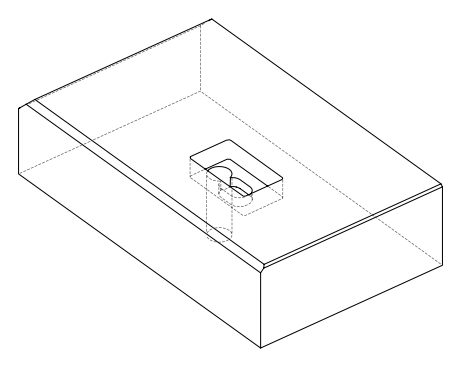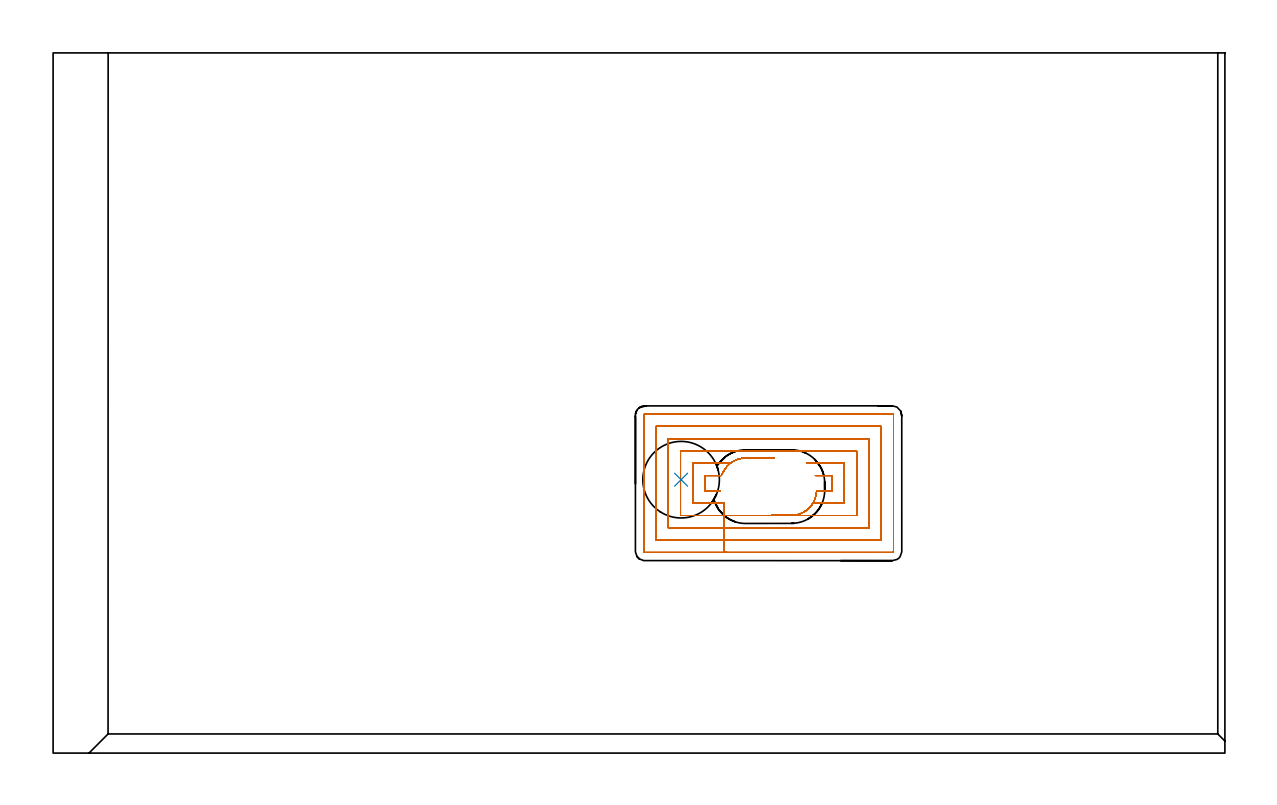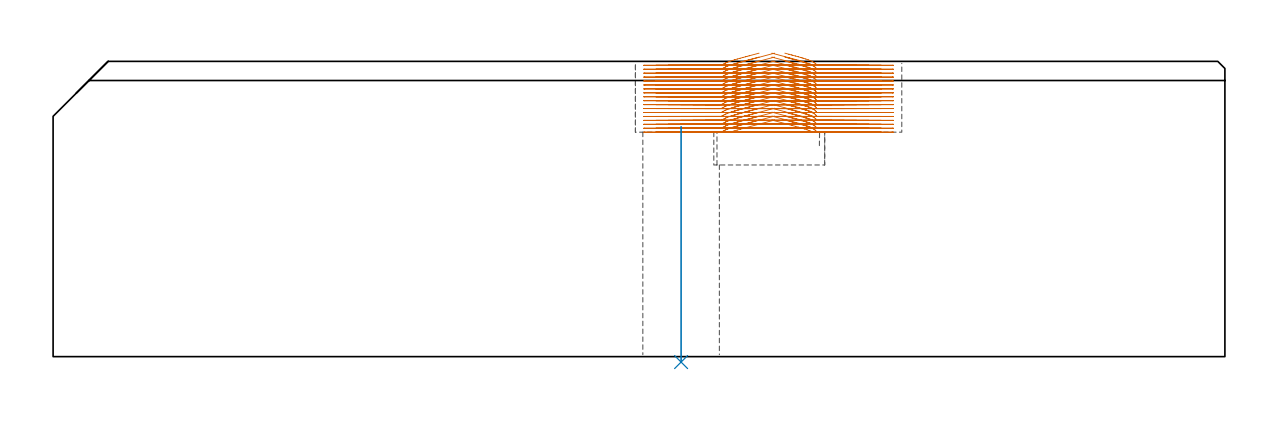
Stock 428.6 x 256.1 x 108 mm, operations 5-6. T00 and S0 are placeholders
(PLAN: 6 operations, 3 tool changes, 73.7 min)
(1 AREA_MILL | FG_CHAMFER_SURFACE | UGT0205_001 | 10.07 min | 10288 mm3)
(2 AREA_MILL_1 | FG_CHAMFER_SURFACE_1 | UGT0205_001 | 2.16 min | 842 mm3)
(3 AREA_MILL_2 | FG_CHAMFER_SURFACE_2 | UGT0205_001 | 16.52 min | 51516 mm3)
(4 MILL_OPEN_POCKET | POCKET_OPEN | UGT0201_106 | Follow Part, ap 6, ae 75% | 1.57 min | 37181 mm3)
(5 MILL_RECTANGULAR_POCKET | POCKET_RECTANGULAR_STRAIGHT | NXT0201_008 | Follow Part, ap 1.5, ae 75% | 42.98 min | 117125 mm3)
(6 INDEXABLE_INSERT_DRILL_THROUGH_HOLE_FROM_SOLID | STEP1HOLE | NXT0302_027 | 0.35 min | 50233 mm3)
(TOOL UGT0205_001 | Chamfer Mill 20 x 3 x 45 deg. | D20 FL50 Z2)
(TOOL UGT0201_106 | End Mill 24 mm | D24 FL25 Z2)
(TOOL NXT0201_008 | ENDMILL 6mm [2P460-0600-NA 1630] | D6 FL26 Z6)
(TOOL NXT0302_027 | Index. Insert Drill 28mm [880-D2800L32-05] | D28 PA176 FL140 Z2)
(OP 5 MILL_RECTANGULAR_POCKET)
G17 G21 G94 G90
T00 M6
G54
G17 G0 G90 X267.644 Y87. S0 M3
G43 Z118. H1
Z111.
G94 G1 X269.19 Z110.586 F250.
X269.221 Z110.577
X270.032 Y86.984 Z110.36
X270.458 Y86.982 Z110.246
X271.507 Y87.086 Z109.963
X272.538 Y87.312 Z109.681
X273.535 Y87.655 Z109.398
X273.921 Y87.835 Z109.284
X274.309 Y88.016 Z109.169
X275.303 Y88.621 Z108.857
X276.213 Y89.346 Z108.546
X277.023 Y90.18 Z108.234
X277.722 Y91.11 Z107.922
X278.297 Y92.121 Z107.611
X278.74 Y93.197 Z107.299
X279.043 Y94.32 Z106.987
X279.202 Y95.472 Z106.676
X279.213 Y95.9 Z106.561
X284.9 F500.
Y101.5
X278.797
G0 X262.9 Y87. Z111.
G1 X269.19 Z109.314 F250.
X269.221 Z109.306
X270.032 Y86.984 Z109.089
X270.458 Y86.982 Z108.975
X271.507 Y87.086 Z108.692
X272.538 Y87.312 Z108.409
X273.535 Y87.655 Z108.127
X273.921 Y87.835 Z108.013
X274.309 Y88.016 Z107.898
X275.284 Y88.607 Z107.592
X276.179 Y89.315 Z107.287
X276.978 Y90.128 Z106.981
X277.671 Y91.034 Z106.676
X277.893 Y91.4 Z106.561
X289.4 F500.
Y106.
X275.669
G0 X258.215 Y107.9 Z111.
G1 X254.597 Z110.03 F250.
X253.736 Y107.908 Z109.8
X253.307 Y107.926 Z109.684
X252.272 Y107.864 Z109.407
X251.251 Y107.686 Z109.129
X250.257 Y107.395 Z108.852
X249.301 Y106.995 Z108.574
X248.396 Y106.49 Z108.296
X247.553 Y105.887 Z108.019
X247.231 Y105.603 Z107.903
X246.587 Y104.967 Z107.661
X246.052 Y104.327 Z107.437
X245.906 Y104.132 Z107.372
X245.632 Y103.728 Z107.241
X245.208 Y103.003 Z107.016
X244.767 Y102.215 Z106.774
X244.577 Y101.865 Z106.668
X244.419 Y101.5 Z106.561
X238.5 F500.
Y95.9
X243.902
G0 X263.851 Y107.9 Z111.
G1 X254.597 Z108.52 F250.
X253.736 Y107.908 Z108.29
X253.307 Y107.926 Z108.175
X252.191 Y107.854 Z107.875
X251.092 Y107.647 Z107.575
X250.025 Y107.309 Z107.276
X249.008 Y106.846 Z106.976
X248.054 Y106.262 Z106.676
X247.713 Y106. Z106.561
X234. F500.
Y91.4
X245.498
Y86.9
X293.9
Y110.5
X229.5
Y86.9
X245.498
Y82.4
X298.4
Y115.
X225.
Y82.4
X245.498
Y77.9
X302.9
Y119.5
X220.5
Y77.9
X245.498
Y73.4
X307.
G3 X307.4 Y73.8 R0.4
G1 Y123.6
G3 X307. Y124. R0.4
G1 X216.4
G3 X216. Y123.6 R0.4
G1 Y73.8
G3 X216.4 Y73.4 R0.4
G1 X245.498
X246.498
G0 X267.644 Y87. Z109.561
G1 X269.222 Z109.138 F250.
X270.032 Y86.984 Z108.921
X270.458 Y86.982 Z108.807
X271.507 Y87.086 Z108.524
X272.538 Y87.312 Z108.242
X273.535 Y87.655 Z107.959
X273.921 Y87.835 Z107.845
X274.309 Y88.016 Z107.73
X275.303 Y88.621 Z107.419
X276.213 Y89.346 Z107.107
X277.023 Y90.18 Z106.795
X277.722 Y91.11 Z106.484
X278.297 Y92.121 Z106.172
X278.74 Y93.197 Z105.86
X279.043 Y94.32 Z105.549
X279.201 Y95.472 Z105.237
X279.213 Y95.9 Z105.122
X284.9 F500.
Y101.5
X278.797
G0 X262.9 Y87. Z109.561
G1 X269.222 Z107.867 F250.
X270.032 Y86.984 Z107.65
X270.458 Y86.982 Z107.536
X271.507 Y87.086 Z107.253
X272.538 Y87.312 Z106.971
X273.535 Y87.655 Z106.688
X273.921 Y87.835 Z106.574
X274.309 Y88.016 Z106.459
X275.284 Y88.608 Z106.153
X276.179 Y89.315 Z105.848
X276.978 Y90.128 Z105.542
X277.671 Y91.034 Z105.237
X277.893 Y91.4 Z105.122
X289.4 F500.
Y106.
X275.669
G0 X258.215 Y107.9 Z109.561
G1 X254.597 Z108.592 F250.
X253.736 Y107.908 Z108.361
X253.307 Y107.926 Z108.246
X252.272 Y107.864 Z107.968
X251.251 Y107.686 Z107.69
X250.257 Y107.395 Z107.413
X249.301 Y106.995 Z107.135
X248.396 Y106.49 Z106.857
X247.553 Y105.887 Z106.58
X247.231 Y105.603 Z106.464
X246.587 Y104.967 Z106.222
X246.052 Y104.327 Z105.998
X245.906 Y104.132 Z105.933
X245.632 Y103.728 Z105.803
X245.208 Y103.003 Z105.577
X244.767 Y102.215 Z105.335
X244.577 Y101.865 Z105.229
X244.419 Y101.5 Z105.122
X238.5 F500.
Y95.9
X243.902
G0 X263.851 Y107.9 Z109.561
G1 X254.597 Z107.082 F250.
X253.736 Y107.908 Z106.851
X253.307 Y107.926 Z106.736
X252.191 Y107.854 Z106.436
X251.092 Y107.647 Z106.136
X250.025 Y107.309 Z105.837
X249.008 Y106.846 Z105.537
X248.054 Y106.262 Z105.237
X247.713 Y106. Z105.122
X234. F500.
Y91.4
X245.498
Y86.9
X293.9
Y110.5
X229.5
Y86.9
X245.498
Y82.4
X298.4
Y115.
X225.
Y82.4
X245.498
Y77.9
X302.9
Y119.5
X220.5
Y77.9
X245.498
Y73.4
X307.
G3 X307.4 Y73.8 R0.4
G1 Y123.6
G3 X307. Y124. R0.4
G1 X216.4
G3 X216. Y123.6 R0.4
G1 Y73.8
G3 X216.4 Y73.4 R0.4
G1 X245.498
X246.498
G0 X267.644 Y87. Z108.122
G1 X269.222 Z107.699 F250.
X270.032 Y86.984 Z107.482
X270.458 Y86.982 Z107.368
X271.507 Y87.086 Z107.085
X272.538 Y87.312 Z106.803
X273.535 Y87.655 Z106.52
X273.921 Y87.835 Z106.406
X274.309 Y88.016 Z106.291
X275.303 Y88.621 Z105.98
X276.213 Y89.346 Z105.668
X277.023 Y90.18 Z105.356
X277.722 Y91.11 Z105.045
X278.297 Y92.121 Z104.733
X278.74 Y93.197 Z104.421
X279.043 Y94.32 Z104.11
X279.201 Y95.472 Z103.798
X279.213 Y95.9 Z103.683
X284.9 F500.
Y101.5
X278.797
G0 X262.9 Y87. Z108.122
G1 X269.222 Z106.428 F250.
X270.032 Y86.984 Z106.211
X270.458 Y86.982 Z106.097
X271.507 Y87.086 Z105.814
X272.538 Y87.312 Z105.532
X273.535 Y87.655 Z105.249
X273.921 Y87.835 Z105.135
X274.309 Y88.016 Z105.02
X275.284 Y88.608 Z104.715
X276.179 Y89.315 Z104.409
X276.978 Y90.128 Z104.104
X277.671 Y91.034 Z103.798
X277.893 Y91.4 Z103.683
X289.4 F500.
Y106.
X275.669
G0 X258.215 Y107.9 Z108.122
G1 X254.597 Z107.153 F250.
X253.736 Y107.908 Z106.922
X253.307 Y107.926 Z106.807
X252.272 Y107.864 Z106.529
X251.251 Y107.686 Z106.251
X250.257 Y107.395 Z105.974
X249.301 Y106.995 Z105.696
X248.396 Y106.49 Z105.418
X247.553 Y105.887 Z105.141
X247.231 Y105.603 Z105.026
X246.578 Y104.957 Z104.779
X246.052 Y104.328 Z104.56
X245.906 Y104.132 Z104.494
X245.632 Y103.728 Z104.364
X245.208 Y103.003 Z104.138
X244.767 Y102.215 Z103.897
X244.577 Y101.865 Z103.79
X244.419 Y101.5 Z103.683
X238.5 F500.
Y95.9
X243.902
G0 X263.851 Y107.9 Z108.122
G1 X254.597 Z105.643 F250.
X253.736 Y107.908 Z105.412
X253.307 Y107.926 Z105.297
X252.191 Y107.854 Z104.997
X251.092 Y107.647 Z104.697
X250.025 Y107.309 Z104.398
X249.008 Y106.846 Z104.098
X248.054 Y106.262 Z103.798
X247.713 Y106. Z103.683
X234. F500.
Y91.4
X245.498
Y86.9
X293.9
Y110.5
X229.5
Y86.9
X245.498
Y82.4
X298.4
Y115.
X225.
Y82.4
X245.498
Y77.9
X302.9
Y119.5
X220.5
Y77.9
X245.498
Y73.4
X307.
G3 X307.4 Y73.8 R0.4
G1 Y123.6
G3 X307. Y124. R0.4
G1 X216.4
G3 X216. Y123.6 R0.4
G1 Y73.8
G3 X216.4 Y73.4 R0.4
G1 X245.498
X246.498
G0 X267.644 Y87. Z106.683
G1 X269.222 Z106.26 F250.
X270.032 Y86.984 Z106.043
X270.458 Y86.982 Z105.929
X271.507 Y87.086 Z105.647
X272.538 Y87.312 Z105.364
X273.535 Y87.655 Z105.081
X273.921 Y87.835 Z104.967
X274.309 Y88.016 Z104.852
X275.303 Y88.621 Z104.541
X276.213 Y89.346 Z104.229
X277.023 Y90.18 Z103.917
X277.721 Y91.11 Z103.606
X278.297 Y92.121 Z103.294
X278.739 Y93.197 Z102.982
X279.043 Y94.32 Z102.671
X279.201 Y95.472 Z102.359
X279.213 Y95.9 Z102.244
X284.9 F500.
Y101.5
X278.797
G0 X262.899 Y87. Z106.683
G1 X269.222 Z104.989 F250.
X270.032 Y86.984 Z104.772
X270.458 Y86.982 Z104.658
X271.507 Y87.086 Z104.375
X272.538 Y87.312 Z104.093
X273.535 Y87.655 Z103.81
X273.921 Y87.835 Z103.696
X274.309 Y88.016 Z103.581
X275.284 Y88.608 Z103.276
X276.178 Y89.315 Z102.97
X276.978 Y90.128 Z102.665
X277.67 Y91.033 Z102.359
X277.892 Y91.4 Z102.244
X289.4 F500.
Y106.
X275.669
G0 X258.216 Y107.9 Z106.683
G1 X254.597 Z105.714 F250.
X253.736 Y107.908 Z105.483
X253.347 Y107.925 Z105.379
X252.959 Y107.908 Z105.274
X252.529 Y107.89 Z105.159
X251.453 Y107.73 Z104.868
X250.403 Y107.445 Z104.576
X249.394 Y107.039 Z104.285
X248.44 Y106.517 Z103.993
X247.553 Y105.887 Z103.702
X247.231 Y105.603 Z103.587
X246.578 Y104.957 Z103.341
X246.052 Y104.328 Z103.121
X245.906 Y104.132 Z103.055
X245.632 Y103.728 Z102.925
X245.208 Y103.003 Z102.699
X244.767 Y102.215 Z102.458
X244.577 Y101.865 Z102.351
X244.419 Y101.5 Z102.244
X238.5 F500.
Y95.9
X243.902
G0 X263.851 Y107.9 Z106.683
G1 X254.597 Z104.204 F250.
X253.736 Y107.908 Z103.973
X253.347 Y107.925 Z103.869
X252.959 Y107.908 Z103.764
X252.529 Y107.89 Z103.649
X251.34 Y107.706 Z103.327
X250.185 Y107.369 Z103.004
X249.083 Y106.885 Z102.682
X248.054 Y106.262 Z102.36
X247.713 Y106. Z102.244
X234. F500.
Y91.4
X245.498
Y86.9
X293.9
Y110.5
X229.5
Y86.9
X245.498
Y82.4
X298.4
Y115.
X225.
Y82.4
X245.498
Y77.9
X302.9
Y119.5
X220.5
Y77.9
X245.498
Y73.4
X307.
G3 X307.4 Y73.8 R0.4
G1 Y123.6
G3 X307. Y124. R0.4
G1 X216.4
G3 X216. Y123.6 R0.4
G1 Y73.8
G3 X216.4 Y73.4 R0.4
G1 X245.498
X246.498
G0 X267.643 Y87. Z105.244
G1 X269.222 Z104.821 F250.
X270.032 Y86.984 Z104.604
X270.458 Y86.982 Z104.49
X271.507 Y87.086 Z104.208
X272.538 Y87.312 Z103.925
X273.535 Y87.655 Z103.642
X273.921 Y87.835 Z103.528
X274.309 Y88.017 Z103.413
X275.303 Y88.621 Z103.102
X276.212 Y89.346 Z102.79
X277.023 Y90.181 Z102.478
X277.721 Y91.111 Z102.167
X278.296 Y92.121 Z101.855
X278.739 Y93.197 Z101.544
X279.042 Y94.32 Z101.232
X279.201 Y95.472 Z100.92
X279.213 Y95.9 Z100.805
X284.9 F500.
Y101.5
X278.797
G0 X262.899 Y87. Z105.244
G1 X269.222 Z103.55 F250.
X270.032 Y86.984 Z103.333
X270.458 Y86.982 Z103.219
X271.507 Y87.086 Z102.936
X272.538 Y87.312 Z102.654
X273.535 Y87.655 Z102.371
X273.921 Y87.835 Z102.257
X274.309 Y88.017 Z102.142
X275.284 Y88.608 Z101.837
X276.178 Y89.315 Z101.531
X276.977 Y90.128 Z101.226
X277.67 Y91.033 Z100.92
X277.892 Y91.4 Z100.805
X289.4 F500.
Y106.
X275.669
G0 X258.215 Y107.9 Z105.244
G1 X254.597 Z104.275 F250.
X253.736 Y107.908 Z104.044
X253.307 Y107.926 Z103.929
X252.272 Y107.864 Z103.651
X251.251 Y107.686 Z103.374
X250.257 Y107.395 Z103.096
X249.301 Y106.995 Z102.818
X248.396 Y106.49 Z102.541
X247.553 Y105.887 Z102.263
X247.231 Y105.603 Z102.148
X246.578 Y104.957 Z101.902
X246.052 Y104.328 Z101.682
X245.906 Y104.132 Z101.617
X245.632 Y103.728 Z101.486
X245.208 Y103.003 Z101.261
X244.767 Y102.215 Z101.019
X244.577 Y101.865 Z100.912
X244.419 Y101.5 Z100.805
X238.5 F500.
Y95.9
X243.902
G0 X263.851 Y107.9 Z105.244
G1 X254.597 Z102.765 F250.
X253.736 Y107.908 Z102.534
X253.307 Y107.926 Z102.419
X252.191 Y107.854 Z102.119
X251.092 Y107.647 Z101.82
X250.025 Y107.309 Z101.52
X249.008 Y106.846 Z101.22
X248.054 Y106.262 Z100.921
X247.713 Y106. Z100.805
X234. F500.
Y91.4
X245.498
Y86.9
X293.9
Y110.5
X229.5
Y86.9
X245.498
Y82.4
X298.4
Y115.
X225.
Y82.4
X245.498
Y77.9
X302.9
Y119.5
X220.5
Y77.9
X245.498
Y73.4
X307.
G3 X307.4 Y73.8 R0.4
G1 Y123.6
G3 X307. Y124. R0.4
G1 X216.4
G3 X216. Y123.6 R0.4
G1 Y73.8
G3 X216.4 Y73.4 R0.4
G1 X245.498
X246.498
G0 X267.644 Y87. Z103.805
G1 X269.222 Z103.383 F250.
X270.032 Y86.984 Z103.166
X270.459 Y86.982 Z103.051
X271.508 Y87.087 Z102.769
X272.537 Y87.312 Z102.486
X273.534 Y87.655 Z102.204
X273.921 Y87.835 Z102.089
X274.309 Y88.017 Z101.975
X274.568 Y88.157 Z101.896
X275.299 Y88.63 Z101.662
X275.65 Y88.876 Z101.548
X276.481 Y89.6 Z101.252
X277.219 Y90.418 Z100.957
X277.853 Y91.318 Z100.662
X278.375 Y92.288 Z100.367
X278.778 Y93.314 Z100.072
X279.054 Y94.38 Z99.777
X279.201 Y95.472 Z99.481
X279.213 Y95.9 Z99.367
X284.9 F500.
Y101.5
X278.797
G0 X262.899 Y87. Z103.805
G1 X269.222 Z102.111 F250.
X270.032 Y86.984 Z101.894
X270.459 Y86.982 Z101.78
X271.508 Y87.087 Z101.497
X272.537 Y87.312 Z101.215
X273.534 Y87.655 Z100.933
X273.921 Y87.835 Z100.818
X274.309 Y88.017 Z100.703
X274.568 Y88.157 Z100.625
X275.299 Y88.63 Z100.391
X275.65 Y88.876 Z100.276
X276.4 Y89.521 Z100.011
X277.075 Y90.243 Z99.746
X277.67 Y91.033 Z99.481
X277.892 Y91.4 Z99.367
X289.4 F500.
Y106.
X275.669
G0 X258.215 Y107.9 Z103.805
G1 X254.597 Z102.836 F250.
X253.736 Y107.908 Z102.605
X253.307 Y107.926 Z102.49
X252.272 Y107.864 Z102.212
X251.251 Y107.686 Z101.935
X250.257 Y107.395 Z101.657
X249.301 Y106.995 Z101.379
X248.396 Y106.49 Z101.102
X247.553 Y105.887 Z100.824
X247.231 Y105.603 Z100.709
X246.578 Y104.957 Z100.463
X246.052 Y104.328 Z100.243
X245.906 Y104.132 Z100.178
X245.632 Y103.728 Z100.047
X245.208 Y103.003 Z99.822
X244.767 Y102.215 Z99.58
X244.577 Y101.865 Z99.473
X244.419 Y101.5 Z99.367
X238.5 F500.
Y95.9
X243.902
G0 X263.851 Y107.9 Z103.805
G1 X254.597 Z101.326 F250.
X253.736 Y107.908 Z101.095
X253.307 Y107.926 Z100.98
X252.191 Y107.854 Z100.68
X251.092 Y107.647 Z100.381
X250.025 Y107.309 Z100.081
X249.008 Y106.846 Z99.781
X248.054 Y106.262 Z99.482
X247.713 Y106. Z99.367
X234. F500.
Y91.4
X245.498
Y86.9
X293.9
Y110.5
X229.5
Y86.9
X245.498
Y82.4
X298.4
Y115.
X225.
Y82.4
X245.498
Y77.9
X302.9
Y119.5
X220.5
Y77.9
X245.498
Y73.4
X307.
G3 X307.4 Y73.8 R0.4
G1 Y123.6
G3 X307. Y124. R0.4
G1 X216.4
G3 X216. Y123.6 R0.4
G1 Y73.8
G3 X216.4 Y73.4 R0.4
G1 X245.498
X246.498
G0 X267.648 Y87. Z102.367
G1 X269.222 Z101.945 F250.
X270.032 Y86.984 Z101.728
X270.459 Y86.982 Z101.614
X271.622 Y87.106 Z101.3
X272.76 Y87.378 Z100.987
X273.853 Y87.793 Z100.673
X274.885 Y88.346 Z100.36
X275.236 Y88.588 Z100.245
X275.589 Y88.828 Z100.131
X276.386 Y89.503 Z99.851
X277.101 Y90.265 Z99.571
X277.724 Y91.103 Z99.291
X278.247 Y92.007 Z99.011
X278.664 Y92.965 Z98.732
X278.792 Y93.372 Z98.617
X278.921 Y93.78 Z98.503
X279.102 Y94.62 Z98.272
X279.203 Y95.473 Z98.042
X279.213 Y95.9 Z97.928
X284.9 F500.
Y101.5
X278.797
G0 X262.904 Y87. Z102.367
G1 X269.222 Z100.674 F250.
X270.032 Y86.984 Z100.457
X270.459 Y86.982 Z100.342
X271.622 Y87.106 Z100.029
X272.76 Y87.378 Z99.715
X273.853 Y87.793 Z99.402
X274.885 Y88.346 Z99.088
X275.236 Y88.588 Z98.974
X275.589 Y88.828 Z98.86
X276.366 Y89.484 Z98.587
X277.066 Y90.223 Z98.315
X277.678 Y91.035 Z98.042
X277.899 Y91.4 Z97.928
X289.4 F500.
Y106.
X275.669
G0 X258.216 Y107.9 Z102.367
G1 X252.967 Y107.909 Z100.96 F250.
X252.537 Y107.891 Z100.845
X251.459 Y107.732 Z100.553
X250.408 Y107.447 Z100.261
X249.397 Y107.041 Z99.969
X248.441 Y106.518 Z99.677
X247.553 Y105.887 Z99.385
X247.231 Y105.603 Z99.27
X246.578 Y104.957 Z99.024
X246.052 Y104.328 Z98.804
X245.906 Y104.132 Z98.739
X245.632 Y103.728 Z98.608
X245.208 Y103.003 Z98.383
X244.767 Y102.215 Z98.141
X244.577 Y101.865 Z98.034
X244.419 Y101.5 Z97.928
X238.5 F500.
Y95.9
X243.902
G0 X263.852 Y107.9 Z102.367
G1 X252.967 Y107.909 Z99.45 F250.
X252.537 Y107.891 Z99.335
X251.346 Y107.707 Z99.012
X250.189 Y107.37 Z98.689
X249.085 Y106.886 Z98.366
X248.054 Y106.262 Z98.043
X247.713 Y106. Z97.928
X234. F500.
Y91.4
X245.498
Y86.9
X293.9
Y110.5
X229.5
Y86.9
X245.498
Y82.4
X298.4
Y115.
X225.
Y82.4
X245.498
Y77.9
X302.9
Y119.5
X220.5
Y77.9
X245.498
Y73.4
X307.
G3 X307.4 Y73.8 R0.4
G1 Y123.6
G3 X307. Y124. R0.4
G1 X216.4
G3 X216. Y123.6 R0.4
G1 Y73.8
G3 X216.4 Y73.4 R0.4
G1 X245.498
X246.498
G0 X267.649 Y87. Z100.928
G1 X269.222 Z100.506 F250.
X270.032 Y86.984 Z100.289
X270.459 Y86.982 Z100.175
X271.442 Y87.077 Z99.91
X272.41 Y87.278 Z99.645
X273.35 Y87.582 Z99.38
X274.252 Y87.987 Z99.116
X274.622 Y88.2 Z99.001
X274.936 Y88.381 Z98.904
X275.236 Y88.587 Z98.807
X275.588 Y88.828 Z98.692
X276.337 Y89.457 Z98.43
X276.635 Y89.763 Z98.316
X276.933 Y90.069 Z98.201
X277.552 Y90.851 Z97.934
X278.082 Y91.696 Z97.667
X278.517 Y92.594 Z97.399
X278.664 Y92.995 Z97.285
X278.81 Y93.396 Z97.171
X279.067 Y94.423 Z96.887
X279.203 Y95.473 Z96.603
X279.213 Y95.9 Z96.489
X284.9 F500.
Y101.5
X278.797
G0 X262.906 Y87. Z100.928
G1 X269.222 Z99.235 F250.
X270.032 Y86.984 Z99.018
X270.459 Y86.982 Z98.904
X271.442 Y87.077 Z98.639
X272.41 Y87.278 Z98.374
X273.35 Y87.582 Z98.109
X274.252 Y87.987 Z97.845
X274.622 Y88.2 Z97.73
X274.936 Y88.381 Z97.633
X275.236 Y88.587 Z97.536
X275.588 Y88.828 Z97.421
X276.337 Y89.457 Z97.159
X276.635 Y89.763 Z97.045
X276.933 Y90.069 Z96.93
X277.322 Y90.54 Z96.767
X277.678 Y91.035 Z96.603
X277.899 Y91.4 Z96.489
X289.4 F500.
Y106.
X275.669
G0 X258.217 Y107.9 Z100.928
G1 X252.983 Y107.909 Z99.525 F250.
X252.553 Y107.892 Z99.41
X251.472 Y107.733 Z99.117
X250.418 Y107.448 Z98.825
X249.404 Y107.042 Z98.532
X248.445 Y106.519 Z98.239
X247.554 Y105.887 Z97.947
X247.231 Y105.603 Z97.831
X246.578 Y104.957 Z97.585
X246.052 Y104.328 Z97.365
X245.906 Y104.132 Z97.3
X245.632 Y103.728 Z97.169
X245.208 Y103.003 Z96.944
X244.767 Y102.215 Z96.702
X244.577 Y101.865 Z96.595
X244.419 Y101.5 Z96.489
X238.5 F500.
Y95.9
X243.902
G0 X263.853 Y107.9 Z100.928
G1 X252.983 Y107.909 Z98.015 F250.
X252.553 Y107.892 Z97.9
X251.358 Y107.709 Z97.576
X250.197 Y107.372 Z97.252
X249.09 Y106.887 Z96.928
X248.056 Y106.262 Z96.604
X247.714 Y106. Z96.489
X234. F500.
Y91.4
X245.498
Y86.9
X293.9
Y110.5
X229.5
Y86.9
X245.498
Y82.4
X298.4
Y115.
X225.
Y82.4
X245.498
Y77.9
X302.9
Y119.5
X220.5
Y77.9
X245.498
Y73.4
X307.
G3 X307.4 Y73.8 R0.4
G1 Y123.6
G3 X307. Y124. R0.4
G1 X216.4
G3 X216. Y123.6 R0.4
G1 Y73.8
G3 X216.4 Y73.4 R0.4
G1 X245.498
X246.498
G0 X267.649 Y87. Z99.489
G1 X269.222 Z99.068 F250.
X270.032 Y86.984 Z98.85
X270.458 Y86.982 Z98.736
X271.508 Y87.087 Z98.454
X272.538 Y87.312 Z98.171
X273.535 Y87.656 Z97.888
X273.922 Y87.836 Z97.774
X274.308 Y88.016 Z97.66
X274.884 Y88.345 Z97.482
X275.235 Y88.587 Z97.368
X275.588 Y88.828 Z97.253
X276.23 Y89.358 Z97.03
X276.533 Y89.66 Z96.916
X276.835 Y89.961 Z96.801
X277.503 Y90.782 Z96.518
X278.071 Y91.676 Z96.234
X278.532 Y92.629 Z95.95
X278.88 Y93.629 Z95.667
X279.109 Y94.663 Z95.383
X279.157 Y95.087 Z95.268
X279.203 Y95.492 Z95.159
X279.213 Y95.9 Z95.05
X284.9 F500.
Y101.5
X278.797
G0 X262.906 Y87. Z99.489
G1 X269.222 Z97.797 F250.
X270.032 Y86.984 Z97.579
X270.458 Y86.982 Z97.465
X271.508 Y87.087 Z97.183
X272.538 Y87.312 Z96.9
X273.535 Y87.656 Z96.617
X273.922 Y87.836 Z96.503
X274.308 Y88.016 Z96.389
X274.884 Y88.345 Z96.211
X275.235 Y88.587 Z96.097
X275.588 Y88.828 Z95.982
X276.23 Y89.358 Z95.759
X276.533 Y89.66 Z95.645
X276.835 Y89.961 Z95.53
X277.277 Y90.482 Z95.347
X277.678 Y91.035 Z95.164
X277.899 Y91.4 Z95.05
X289.4 F500.
Y106.
X275.669
G0 X258.216 Y107.9 Z99.489
G1 X254.597 Z98.519 F250.
X253.736 Y107.908 Z98.288
X253.372 Y107.924 Z98.191
X253.007 Y107.91 Z98.093
X252.577 Y107.894 Z97.977
X251.554 Y107.75 Z97.701
X250.554 Y107.493 Z97.424
X249.588 Y107.126 Z97.147
X248.669 Y106.655 Z96.871
X247.809 Y106.084 Z96.594
X247.23 Y105.602 Z96.392
X246.578 Y104.956 Z96.146
X246.052 Y104.328 Z95.927
X245.906 Y104.132 Z95.861
X245.632 Y103.728 Z95.73
X245.208 Y103.003 Z95.505
X244.767 Y102.215 Z95.263
X244.577 Y101.865 Z95.157
X244.419 Y101.5 Z95.05
X238.5 F500.
Y95.9
X243.902
G0 X263.853 Y107.9 Z99.489
G1 X254.597 Z97.009 F250.
X253.736 Y107.908 Z96.778
X253.372 Y107.924 Z96.68
X253.007 Y107.91 Z96.583
X252.577 Y107.894 Z96.467
X251.376 Y107.712 Z96.142
X250.209 Y107.376 Z95.816
X249.096 Y106.89 Z95.491
X248.056 Y106.262 Z95.165
X247.714 Y106. Z95.05
X234. F500.
Y91.4
X245.498
Y86.9
X293.9
Y110.5
X229.5
Y86.9
X245.498
Y82.4
X298.4
Y115.
X225.
Y82.4
X245.498
Y77.9
X302.9
Y119.5
X220.5
Y77.9
X245.498
Y73.4
X307.
G3 X307.4 Y73.8 R0.4
G1 Y123.6
G3 X307. Y124. R0.4
G1 X216.4
G3 X216. Y123.6 R0.4
G1 Y73.8
G3 X216.4 Y73.4 R0.4
G1 X245.498
X246.498
G0 X267.647 Y87. Z98.05
G1 X269.222 Z97.628 F250.
X270.032 Y86.984 Z97.411
X270.458 Y86.982 Z97.297
X271.622 Y87.106 Z96.983
X272.759 Y87.377 Z96.67
X273.853 Y87.793 Z96.356
X274.884 Y88.345 Z96.043
X275.235 Y88.587 Z95.929
X275.588 Y88.828 Z95.814
X276.435 Y89.55 Z95.516
X277.188 Y90.371 Z95.217
X277.836 Y91.277 Z94.919
X278.368 Y92.255 Z94.621
X278.777 Y93.291 Z94.322
X279.056 Y94.369 Z94.024
X279.203 Y95.473 Z93.725
X279.213 Y95.9 Z93.611
X284.9 F500.
Y101.5
X278.797
G0 X262.904 Y87. Z98.05
G1 X269.222 Z96.357 F250.
X270.032 Y86.984 Z96.14
X270.458 Y86.982 Z96.026
X271.622 Y87.106 Z95.712
X272.759 Y87.377 Z95.399
X273.853 Y87.793 Z95.086
X274.884 Y88.345 Z94.772
X275.235 Y88.587 Z94.658
X275.588 Y88.828 Z94.543
X276.366 Y89.484 Z94.271
X277.065 Y90.223 Z93.998
X277.678 Y91.035 Z93.725
X277.9 Y91.4 Z93.611
X289.4 F500.
Y106.
X275.669
G0 X258.216 Y107.9 Z98.05
G1 X254.597 Z97.08 F250.
X253.736 Y107.908 Z96.85
X253.367 Y107.924 Z96.751
X252.998 Y107.91 Z96.652
X252.568 Y107.894 Z96.536
X251.484 Y107.737 Z96.243
X250.425 Y107.453 Z95.949
X249.407 Y107.045 Z95.655
X248.445 Y106.52 Z95.362
X247.552 Y105.885 Z95.068
X247.23 Y105.6 Z94.953
X246.577 Y104.956 Z94.707
X246.052 Y104.328 Z94.488
X245.906 Y104.132 Z94.422
X245.632 Y103.728 Z94.291
X245.208 Y103.003 Z94.066
X244.767 Y102.215 Z93.824
X244.577 Y101.865 Z93.718
X244.419 Y101.5 Z93.611
X238.5 F500.
Y95.9
X243.902
G0 X263.852 Y107.9 Z98.05
G1 X254.597 Z95.57 F250.
X253.736 Y107.908 Z95.339
X253.367 Y107.924 Z95.24
X252.998 Y107.91 Z95.141
X252.568 Y107.894 Z95.026
X251.369 Y107.712 Z94.701
X250.204 Y107.376 Z94.376
X249.093 Y106.89 Z94.051
X248.055 Y106.262 Z93.726
X247.714 Y106. Z93.611
X234. F500.
Y91.4
X245.498
Y86.9
X293.9
Y110.5
X229.5
Y86.9
X245.498
Y82.4
X298.4
Y115.
X225.
Y82.4
X245.498
Y77.9
X302.9
Y119.5
X220.5
Y77.9
X245.498
Y73.4
X307.
G3 X307.4 Y73.8 R0.4
G1 Y123.6
G3 X307. Y124. R0.4
G1 X216.4
G3 X216. Y123.6 R0.4
G1 Y73.8
G3 X216.4 Y73.4 R0.4
G1 X245.498
X246.498
G0 X267.647 Y87. Z96.611
G1 X269.222 Z96.189 F250.
X270.032 Y86.984 Z95.972
X270.458 Y86.982 Z95.858
X271.622 Y87.106 Z95.544
X272.759 Y87.377 Z95.231
X273.853 Y87.793 Z94.917
X274.884 Y88.345 Z94.604
X275.235 Y88.587 Z94.49
X275.474 Y88.75 Z94.412
X275.702 Y88.927 Z94.335
X276.038 Y89.189 Z94.22
X276.898 Y90.031 Z93.898
X277.64 Y90.978 Z93.576
X278.251 Y92.014 Z93.254
X278.72 Y93.122 Z92.931
X279.039 Y94.281 Z92.609
X279.203 Y95.473 Z92.287
X279.213 Y95.9 Z92.172
X284.9 F500.
Y101.5
X278.797
G0 X262.905 Y87. Z96.611
G1 X269.222 Z94.919 F250.
X270.032 Y86.984 Z94.701
X270.458 Y86.982 Z94.587
X271.622 Y87.106 Z94.274
X272.759 Y87.377 Z93.96
X273.853 Y87.793 Z93.647
X274.884 Y88.345 Z93.333
X275.235 Y88.587 Z93.219
X275.474 Y88.75 Z93.142
X275.702 Y88.927 Z93.064
X276.038 Y89.189 Z92.95
X276.64 Y89.754 Z92.729
X277.188 Y90.371 Z92.508
X277.678 Y91.035 Z92.287
X277.9 Y91.4 Z92.172
X289.4 F500.
Y106.
X275.669
G0 X258.216 Y107.9 Z96.611
G1 X254.597 Z95.641 F250.
X253.736 Y107.908 Z95.411
X253.367 Y107.924 Z95.312
X252.998 Y107.91 Z95.213
X252.569 Y107.894 Z95.098
X251.483 Y107.737 Z94.804
X250.425 Y107.452 Z94.51
X249.407 Y107.045 Z94.216
X248.444 Y106.519 Z93.922
X247.551 Y105.884 Z93.629
X247.229 Y105.599 Z93.513
X246.577 Y104.955 Z93.268
X246.052 Y104.328 Z93.049
X245.906 Y104.132 Z92.983
X245.632 Y103.728 Z92.853
X245.208 Y103.003 Z92.627
X244.767 Y102.215 Z92.385
X244.577 Y101.865 Z92.279
X244.419 Y101.5 Z92.172
X238.5 F500.
Y95.9
X243.902
G0 X263.853 Y107.9 Z96.611
G1 X254.597 Z94.131 F250.
X253.736 Y107.908 Z93.9
X253.367 Y107.924 Z93.801
X252.998 Y107.91 Z93.702
X252.569 Y107.894 Z93.587
X251.369 Y107.712 Z93.262
X250.204 Y107.376 Z92.937
X249.093 Y106.89 Z92.612
X248.056 Y106.262 Z92.287
X247.715 Y106. Z92.172
X234. F500.
Y91.4
X245.498
Y86.9
X293.9
Y110.5
X229.5
Y86.9
X245.498
Y82.4
X298.4
Y115.
X225.
Y82.4
X245.498
Y77.9
X302.9
Y119.5
X220.5
Y77.9
X245.498
Y73.4
X307.
G3 X307.4 Y73.8 R0.4
G1 Y123.6
G3 X307. Y124. R0.4
G1 X216.4
G3 X216. Y123.6 R0.4
G1 Y73.8
G3 X216.4 Y73.4 R0.4
G1 X245.498
X246.498
G0 X267.647 Y87. Z95.172
G1 X269.222 Z94.75 F250.
X270.032 Y86.984 Z94.533
X270.458 Y86.982 Z94.419
X271.622 Y87.106 Z94.105
X272.759 Y87.377 Z93.792
X273.853 Y87.793 Z93.479
X274.884 Y88.345 Z93.165
X275.235 Y88.587 Z93.051
X275.588 Y88.828 Z92.936
X276.435 Y89.55 Z92.638
X277.188 Y90.371 Z92.34
X277.836 Y91.277 Z92.041
X278.368 Y92.255 Z91.743
X278.777 Y93.291 Z91.445
X279.056 Y94.369 Z91.146
X279.203 Y95.473 Z90.848
X279.213 Y95.9 Z90.733
X284.9 F500.
Y101.5
X278.797
G0 X262.904 Y87. Z95.172
G1 X269.222 Z93.48 F250.
X270.032 Y86.984 Z93.262
X270.458 Y86.982 Z93.148
X271.622 Y87.106 Z92.835
X272.759 Y87.377 Z92.521
X273.853 Y87.793 Z92.208
X274.884 Y88.345 Z91.894
X275.235 Y88.587 Z91.78
X275.588 Y88.828 Z91.666
X276.366 Y89.484 Z91.393
X277.065 Y90.223 Z91.12
X277.678 Y91.035 Z90.848
X277.9 Y91.4 Z90.733
X289.4 F500.
Y106.
X275.669
G0 X258.216 Y107.9 Z95.172
G1 X254.597 Z94.202 F250.
X253.736 Y107.908 Z93.972
X253.369 Y107.924 Z93.873
X253.001 Y107.91 Z93.775
X252.572 Y107.894 Z93.659
X251.486 Y107.737 Z93.365
X250.426 Y107.453 Z93.071
X249.407 Y107.045 Z92.777
X248.444 Y106.519 Z92.483
X247.55 Y105.882 Z92.189
X247.228 Y105.598 Z92.074
X246.577 Y104.954 Z91.829
X246.052 Y104.327 Z91.61
X245.906 Y104.132 Z91.544
X245.632 Y103.728 Z91.414
X245.208 Y103.003 Z91.188
X244.767 Y102.215 Z90.947
X244.577 Y101.865 Z90.84
X244.419 Y101.5 Z90.733
X238.5 F500.
Y95.9
X243.902
G0 X263.854 Y107.9 Z95.172
G1 X254.597 Z92.692 F250.
X253.736 Y107.908 Z92.461
X253.369 Y107.924 Z92.363
X253.001 Y107.91 Z92.264
X252.572 Y107.894 Z92.149
X251.372 Y107.713 Z91.824
X250.206 Y107.376 Z91.499
X249.095 Y106.89 Z91.174
X248.056 Y106.262 Z90.848
X247.716 Y106. Z90.733
X234. F500.
Y91.4
X245.498
Y86.9
X293.9
Y110.5
X229.5
Y86.9
X245.498
Y82.4
X298.4
Y115.
X225.
Y82.4
X245.498
Y77.9
X302.9
Y119.5
X220.5
Y77.9
X245.498
Y73.4
X307.
G3 X307.4 Y73.8 R0.4
G1 Y123.6
G3 X307. Y124. R0.4
G1 X216.4
G3 X216. Y123.6 R0.4
G1 Y73.8
G3 X216.4 Y73.4 R0.4
G1 X245.498
X246.498
G0 X267.647 Y87. Z93.733
G1 X269.222 Z93.312 F250.
X270.032 Y86.984 Z93.094
X270.458 Y86.982 Z92.98
X271.622 Y87.106 Z92.667
X272.759 Y87.377 Z92.353
X273.853 Y87.793 Z92.04
X274.884 Y88.345 Z91.726
X275.235 Y88.587 Z91.612
X275.588 Y88.828 Z91.498
X276.435 Y89.55 Z91.199
X277.188 Y90.371 Z90.901
X277.836 Y91.277 Z90.602
X278.368 Y92.255 Z90.304
X278.777 Y93.291 Z90.006
X279.056 Y94.369 Z89.707
X279.203 Y95.473 Z89.409
X279.213 Y95.9 Z89.294
X284.9 F500.
Y101.5
X278.797
G0 X262.904 Y87. Z93.733
G1 X269.222 Z92.041 F250.
X270.032 Y86.984 Z91.823
X270.458 Y86.982 Z91.709
X271.622 Y87.106 Z91.396
X272.759 Y87.377 Z91.082
X273.853 Y87.793 Z90.769
X274.884 Y88.345 Z90.455
X275.235 Y88.587 Z90.341
X275.588 Y88.828 Z90.227
X276.366 Y89.484 Z89.954
X277.065 Y90.223 Z89.681
X277.678 Y91.035 Z89.409
X277.9 Y91.4 Z89.294
X289.4 F500.
Y106.
X275.669
G0 X258.216 Y107.9 Z93.733
G1 X254.597 Z92.763 F250.
X253.736 Y107.908 Z92.533
X253.368 Y107.924 Z92.434
X253. Y107.91 Z92.335
X252.571 Y107.894 Z92.22
X251.485 Y107.737 Z91.926
X250.425 Y107.452 Z91.632
X249.406 Y107.044 Z91.338
X248.443 Y106.518 Z91.044
X247.549 Y105.881 Z90.75
X247.228 Y105.596 Z90.635
X246.576 Y104.954 Z90.39
X246.052 Y104.327 Z90.171
X245.906 Y104.132 Z90.105
X245.632 Y103.728 Z89.975
X245.208 Y103.003 Z89.75
X244.767 Y102.215 Z89.508
X244.577 Y101.865 Z89.401
X244.419 Y101.5 Z89.294
X238.5 F500.
Y95.9
X243.902
G0 X263.854 Y107.9 Z93.733
G1 X254.597 Z91.253 F250.
X253.736 Y107.908 Z91.022
X253.368 Y107.924 Z90.923
X253. Y107.91 Z90.825
X252.571 Y107.894 Z90.71
X251.371 Y107.713 Z90.385
X250.206 Y107.376 Z90.06
X249.095 Y106.89 Z89.735
X248.057 Y106.262 Z89.41
X247.716 Y106. Z89.294
X234. F500.
Y91.4
X245.502
Y86.9
X293.9
Y110.5
X229.5
Y86.9
X245.502
Y82.4
X298.4
Y115.
X225.
Y82.4
X245.502
Y77.9
X302.9
Y119.5
X220.5
Y77.9
X245.502
Y73.4
X307.
G3 X307.4 Y73.8 R0.4
G1 Y123.6
G3 X307. Y124. R0.4
G1 X216.4
G3 X216. Y123.6 R0.4
G1 Y73.8
G3 X216.4 Y73.4 R0.4
G1 X245.502
X246.502
G0 X267.647 Y87. Z92.294
G1 X269.222 Z91.873 F250.
X270.032 Y86.984 Z91.655
X270.458 Y86.982 Z91.541
X271.622 Y87.106 Z91.228
X272.759 Y87.377 Z90.914
X273.853 Y87.793 Z90.601
X274.884 Y88.345 Z90.287
X275.235 Y88.587 Z90.173
X275.588 Y88.828 Z90.059
X276.435 Y89.55 Z89.76
X277.188 Y90.371 Z89.462
X277.836 Y91.277 Z89.164
X278.368 Y92.255 Z88.865
X278.777 Y93.291 Z88.567
X279.056 Y94.369 Z88.268
X279.203 Y95.473 Z87.97
X279.213 Y95.9 Z87.856
X284.9 F500.
Y101.5
X278.797
G0 X262.904 Y87. Z92.294
G1 X269.222 Z90.602 F250.
X270.032 Y86.984 Z90.385
X270.458 Y86.982 Z90.27
X271.622 Y87.106 Z89.957
X272.759 Y87.377 Z89.643
X273.853 Y87.793 Z89.33
X274.884 Y88.345 Z89.017
X275.235 Y88.587 Z88.902
X275.588 Y88.828 Z88.788
X276.366 Y89.484 Z88.515
X277.065 Y90.223 Z88.243
X277.678 Y91.035 Z87.97
X277.9 Y91.4 Z87.856
X289.4 F500.
Y106.
X275.669
G0 X258.217 Y107.9 Z92.294
G1 X254.597 Z91.325 F250.
X253.736 Y107.908 Z91.094
X253.366 Y107.924 Z90.995
X252.995 Y107.91 Z90.895
X252.566 Y107.893 Z90.78
X251.481 Y107.736 Z90.486
X250.422 Y107.451 Z90.192
X249.404 Y107.043 Z89.899
X248.442 Y106.516 Z89.605
X247.549 Y105.88 Z89.311
X247.227 Y105.595 Z89.196
X246.576 Y104.953 Z88.951
X246.052 Y104.327 Z88.732
X245.906 Y104.132 Z88.667
X245.632 Y103.728 Z88.536
X245.208 Y103.003 Z88.311
X244.767 Y102.215 Z88.069
X244.577 Y101.865 Z87.962
X244.419 Y101.5 Z87.856
X238.5 F500.
Y95.9
X243.902
G0 X263.855 Y107.9 Z92.294
G1 X254.597 Z89.814 F250.
X253.736 Y107.908 Z89.583
X253.366 Y107.924 Z89.484
X252.995 Y107.91 Z89.384
X252.566 Y107.893 Z89.269
X251.368 Y107.712 Z88.945
X250.204 Y107.375 Z88.62
X249.094 Y106.889 Z88.295
X248.057 Y106.262 Z87.971
X247.717 Y106. Z87.856
X234. F500.
Y91.4
X245.502
Y86.9
X293.9
Y110.5
X229.5
Y86.9
X245.502
Y82.4
X298.4
Y115.
X225.
Y82.4
X245.502
Y77.9
X302.9
Y119.5
X220.5
Y77.9
X245.502
Y73.4
X307.
G3 X307.4 Y73.8 R0.4
G1 Y123.6
G3 X307. Y124. R0.4
G1 X216.4
G3 X216. Y123.6 R0.4
G1 Y73.8
G3 X216.4 Y73.4 R0.4
G1 X245.502
X246.502
G0 X267.647 Y87. Z90.856
G1 X269.222 Z90.434 F250.
X270.032 Y86.984 Z90.217
X270.458 Y86.982 Z90.102
X271.622 Y87.106 Z89.789
X272.759 Y87.377 Z89.475
X273.853 Y87.793 Z89.162
X274.884 Y88.345 Z88.848
X275.235 Y88.587 Z88.734
X275.588 Y88.828 Z88.62
X276.474 Y89.588 Z88.307
X277.255 Y90.454 Z87.994
X277.92 Y91.414 Z87.682
X278.325 Y92.166 Z87.453
X278.756 Y93.228 Z87.146
X279.05 Y94.337 Z86.838
X279.203 Y95.473 Z86.531
X279.213 Y95.9 Z86.417
X284.9 F500.
Y101.5
X278.797
G0 X262.904 Y87. Z90.856
G1 X269.222 Z89.163 F250.
X270.032 Y86.984 Z88.946
X270.458 Y86.982 Z88.831
X271.622 Y87.106 Z88.518
X272.759 Y87.377 Z88.205
X273.853 Y87.793 Z87.891
X274.884 Y88.345 Z87.578
X275.235 Y88.587 Z87.463
X275.588 Y88.828 Z87.349
X276.366 Y89.484 Z87.076
X277.065 Y90.223 Z86.804
X277.678 Y91.035 Z86.531
X277.9 Y91.4 Z86.417
X289.4 F500.
Y106.
X275.669
G0 X258.217 Y107.9 Z90.856
G1 X254.597 Z89.886 F250.
X253.736 Y107.908 Z89.655
X253.369 Y107.924 Z89.557
X253.002 Y107.91 Z89.458
X252.573 Y107.894 Z89.343
X251.486 Y107.737 Z89.049
X250.425 Y107.452 Z88.754
X249.406 Y107.043 Z88.46
X248.442 Y106.516 Z88.166
X247.548 Y105.879 Z87.872
X247.226 Y105.594 Z87.756
X246.575 Y104.953 Z87.512
X246.052 Y104.327 Z87.293
X245.906 Y104.132 Z87.228
X245.632 Y103.728 Z87.097
X245.208 Y103.003 Z86.872
X244.767 Y102.215 Z86.63
X244.577 Y101.865 Z86.523
X244.419 Y101.5 Z86.417
X238.5 F500.
Y95.9
X243.902
G0 X263.856 Y107.9 Z90.856
G1 X254.597 Z88.375 F250.
X253.736 Y107.908 Z88.144
X253.369 Y107.924 Z88.046
X253.002 Y107.91 Z87.947
X252.573 Y107.894 Z87.832
X251.373 Y107.713 Z87.507
X250.208 Y107.376 Z87.182
X249.096 Y106.89 Z86.857
X248.058 Y106.262 Z86.532
X247.718 Y106. Z86.417
X234. F500.
Y91.4
X245.501
Y86.9
X293.9
Y110.5
X229.5
Y86.9
X245.501
Y82.4
X298.4
Y115.
X225.
Y82.4
X245.501
Y77.9
X302.9
Y119.5
X220.5
Y77.9
X245.501
Y73.4
X307.
G3 X307.4 Y73.8 R0.4
G1 Y123.6
G3 X307. Y124. R0.4
G1 X216.4
G3 X216. Y123.6 R0.4
G1 Y73.8
G3 X216.4 Y73.4 R0.4
G1 X245.501
X246.501
G0 X267.648 Y87. Z89.417
G1 X269.222 Z88.995 F250.
X270.032 Y86.984 Z88.778
X270.458 Y86.982 Z88.664
X271.622 Y87.106 Z88.35
X272.76 Y87.378 Z88.037
X273.854 Y87.793 Z87.723
X274.885 Y88.346 Z87.41
X275.236 Y88.588 Z87.295
X275.589 Y88.828 Z87.181
X276.38 Y89.498 Z86.903
X277.09 Y90.252 Z86.626
X277.71 Y91.082 Z86.348
X278.232 Y91.977 Z86.07
X278.649 Y92.926 Z85.793
X278.779 Y93.332 Z85.678
X278.91 Y93.739 Z85.564
X279.095 Y94.581 Z85.333
X279.2 Y95.437 Z85.102
X279.213 Y95.9 Z84.978
X284.9 F500.
Y101.5
X278.797
G0 X262.904 Y87. Z89.417
G1 X269.222 Z87.724 F250.
X270.032 Y86.984 Z87.507
X270.458 Y86.982 Z87.393
X271.622 Y87.106 Z87.079
X272.76 Y87.378 Z86.765
X273.854 Y87.793 Z86.452
X274.885 Y88.346 Z86.138
X275.236 Y88.588 Z86.024
X275.589 Y88.828 Z85.91
X276.366 Y89.484 Z85.637
X277.066 Y90.223 Z85.365
X277.678 Y91.035 Z85.092
X277.9 Y91.4 Z84.978
X289.4 F500.
Y106.
X275.669
G0 X258.217 Y107.9 Z89.417
G1 X254.597 Z88.447 F250.
X253.736 Y107.908 Z88.216
X253.366 Y107.924 Z88.117
X252.996 Y107.91 Z88.018
X252.567 Y107.893 Z87.902
X251.481 Y107.736 Z87.608
X250.421 Y107.451 Z87.314
X249.403 Y107.042 Z87.02
X248.44 Y106.515 Z86.726
X247.547 Y105.878 Z86.432
X247.226 Y105.592 Z86.317
X246.575 Y104.952 Z86.072
X246.052 Y104.327 Z85.854
X245.906 Y104.132 Z85.789
X245.632 Y103.728 Z85.658
X245.208 Y103.003 Z85.433
X244.767 Y102.215 Z85.191
X244.577 Y101.865 Z85.084
X244.419 Y101.5 Z84.978
X238.5 F500.
Y95.9
X243.902
G0 X263.856 Y107.9 Z89.417
G1 X254.597 Z86.936 F250.
X253.736 Y107.908 Z86.705
X253.366 Y107.924 Z86.606
X252.996 Y107.91 Z86.507
X252.567 Y107.893 Z86.391
X251.369 Y107.712 Z86.067
X250.205 Y107.375 Z85.742
X249.095 Y106.889 Z85.418
X248.059 Y106.262 Z85.093
X247.718 Y106. Z84.978
X234. F500.
Y91.4
X245.498
Y86.9
X293.9
Y110.5
X229.5
Y86.9
X245.498
Y82.4
X298.4
Y115.
X225.
Y82.4
X245.498
Y77.9
X302.9
Y119.5
X220.5
Y77.9
X245.498
Y73.4
X307.
G3 X307.4 Y73.8 R0.4
G1 Y123.6
G3 X307. Y124. R0.4
G1 X216.4
G3 X216. Y123.6 R0.4
G1 Y73.8
G3 X216.4 Y73.4 R0.4
G1 X245.498
X246.498
G0 X267.648 Y87. Z87.978
G1 X269.222 Z87.556 F250.
X270.032 Y86.984 Z87.339
X270.458 Y86.982 Z87.225
X271.622 Y87.106 Z86.911
X272.76 Y87.378 Z86.598
X273.854 Y87.793 Z86.284
X274.885 Y88.346 Z85.971
X275.691 Y88.906 Z85.708
X276.461 Y89.575 Z85.434
X277.151 Y90.326 Z85.161
X277.754 Y91.149 Z84.888
X278.261 Y92.034 Z84.615
X278.665 Y92.97 Z84.341
X278.794 Y93.378 Z84.227
X278.922 Y93.785 Z84.112
X279.102 Y94.622 Z83.883
X279.203 Y95.473 Z83.653
X279.213 Y95.9 Z83.539
X284.9 F500.
Y101.5
X278.797
G0 X262.904 Y87. Z87.978
G1 X269.222 Z86.285 F250.
X270.032 Y86.984 Z86.068
X270.458 Y86.982 Z85.954
X271.622 Y87.106 Z85.64
X272.76 Y87.378 Z85.327
X273.854 Y87.793 Z85.013
X274.885 Y88.346 Z84.7
X275.691 Y88.906 Z84.437
X276.428 Y89.543 Z84.176
X277.093 Y90.256 Z83.914
X277.678 Y91.035 Z83.653
X277.899 Y91.4 Z83.539
X289.4 F500.
Y106.
X275.669
G0 X258.219 Y107.9 Z87.978
G1 X253.736 Y107.908 Z86.777 F250.
X253.371 Y107.924 Z86.679
X253.006 Y107.91 Z86.581
X252.575 Y107.893 Z86.465
X251.49 Y107.734 Z86.171
X250.432 Y107.449 Z85.878
X249.415 Y107.042 Z85.584
X248.453 Y106.518 Z85.291
X247.559 Y105.885 Z84.997
X247.235 Y105.6 Z84.881
X246.581 Y104.959 Z84.636
X246.051 Y104.326 Z84.415
X245.906 Y104.132 Z84.35
X245.632 Y103.728 Z84.219
X245.208 Y103.003 Z83.994
X244.767 Y102.215 Z83.752
X244.577 Y101.865 Z83.646
X244.419 Y101.5 Z83.539
X238.5 F500.
Y95.9
X243.902
G0 X263.861 Y107.9 Z87.978
G1 X253.736 Y107.908 Z85.265 F250.
X253.371 Y107.924 Z85.167
X253.006 Y107.91 Z85.069
X252.575 Y107.893 Z84.953
X251.377 Y107.71 Z84.629
X250.213 Y107.373 Z84.304
X249.102 Y106.888 Z83.979
X248.064 Y106.262 Z83.654
X247.722 Y106. Z83.539
X234. F500.
Y91.4
X245.498
Y86.9
X293.9
Y110.5
X229.5
Y86.9
X245.498
Y82.4
X298.4
Y115.
X225.
Y82.4
X245.498
Y77.9
X302.9
Y119.5
X220.5
Y77.9
X245.498
Y73.4
X307.
G3 X307.4 Y73.8 R0.4
G1 Y123.6
G3 X307. Y124. R0.4
G1 X216.4
G3 X216. Y123.6 R0.4
G1 Y73.8
G3 X216.4 Y73.4 R0.4
G1 X245.498
X246.498
G0 X267.649 Y87. Z86.539
G1 X269.222 Z86.118 F250.
X270.032 Y86.984 Z85.9
X270.458 Y86.982 Z85.786
X271.507 Y87.087 Z85.504
X272.537 Y87.312 Z85.221
X273.534 Y87.655 Z84.939
X273.921 Y87.835 Z84.824
X274.307 Y88.015 Z84.71
X274.884 Y88.345 Z84.532
X275.785 Y88.981 Z84.237
X276.53 Y89.643 Z83.97
X277.197 Y90.382 Z83.703
X277.78 Y91.19 Z83.436
X278.272 Y92.056 Z83.169
X278.666 Y92.971 Z82.902
X278.794 Y93.378 Z82.788
X278.922 Y93.785 Z82.673
X279.102 Y94.623 Z82.444
X279.203 Y95.473 Z82.214
X279.213 Y95.9 Z82.1
X284.9 F500.
Y101.5
X278.797
G0 X262.905 Y87. Z86.539
G1 X269.222 Z84.846 F250.
X270.032 Y86.984 Z84.629
X270.458 Y86.982 Z84.515
X271.507 Y87.087 Z84.233
X272.537 Y87.312 Z83.95
X273.534 Y87.655 Z83.668
X273.921 Y87.835 Z83.553
X274.307 Y88.015 Z83.439
X274.884 Y88.345 Z83.261
X275.785 Y88.981 Z82.965
X276.486 Y89.599 Z82.715
X277.119 Y90.286 Z82.465
X277.678 Y91.035 Z82.214
X277.899 Y91.4 Z82.1
X289.4 F500.
Y106.
X275.669
G0 X258.219 Y107.9 Z86.539
G1 X253.753 Y107.908 Z85.342 F250.
X253.379 Y107.924 Z85.242
X253.005 Y107.91 Z85.142
X252.574 Y107.893 Z85.026
X251.529 Y107.742 Z84.743
X250.507 Y107.474 Z84.46
X249.522 Y107.092 Z84.177
X248.587 Y106.6 Z83.894
X247.713 Y106.006 Z83.611
X247.228 Y105.594 Z83.44
X246.74 Y105.114 Z83.257
X246.574 Y104.95 Z83.194
X246.051 Y104.326 Z82.976
X245.906 Y104.132 Z82.911
X245.639 Y103.738 Z82.784
X245.207 Y103.001 Z82.555
X244.776 Y102.231 Z82.318
X244.581 Y101.874 Z82.209
X244.419 Y101.5 Z82.1
X238.5 F500.
Y95.9
X243.902
G0 X263.861 Y107.9 Z86.539
G1 X253.753 Y107.908 Z83.831 F250.
X253.379 Y107.924 Z83.73
X253.005 Y107.91 Z83.63
X252.574 Y107.893 Z83.514
X251.376 Y107.71 Z83.19
X250.213 Y107.373 Z82.865
X249.102 Y106.888 Z82.54
X248.064 Y106.262 Z82.216
X247.722 Y106. Z82.1
X234. F500.
Y91.4
X245.498
Y86.9
X293.9
Y110.5
X229.5
Y86.9
X245.498
Y82.4
X298.4
Y115.
X225.
Y82.4
X245.498
Y77.9
X302.9
Y119.5
X220.5
Y77.9
X245.498
Y73.4
X307.
G3 X307.4 Y73.8 R0.4
G1 Y123.6
G3 X307. Y124. R0.4
G1 X216.4
G3 X216. Y123.6 R0.4
G1 Y73.8
G3 X216.4 Y73.4 R0.4
G1 X245.498
X246.498
G0 Z118.
M5
M2
(OP 6 INDEXABLE_INSERT_DRILL_THROUGH_HOLE_FROM_SOLID)
G17 G21 G94 G90
T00 M6
G54
G17 G0 G90 X229.7 Y100. S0 M3
G43 Z118. H1
G94 G81 G98 Z-1.989 F250. R84.1
G80
M5
M2
